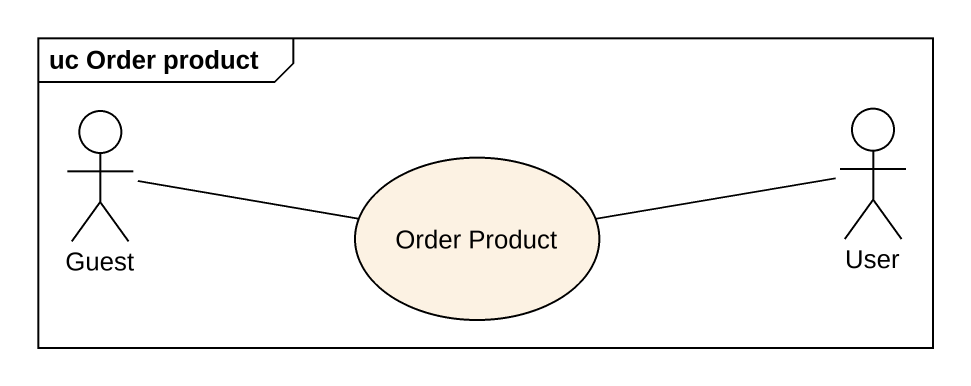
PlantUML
@startuml
mainframe uc Order product
actor Guest
usecase "Order Product" as Order_Product
actor User
Guest -right- Order_Product
User -left- Order_Product
@enduml
